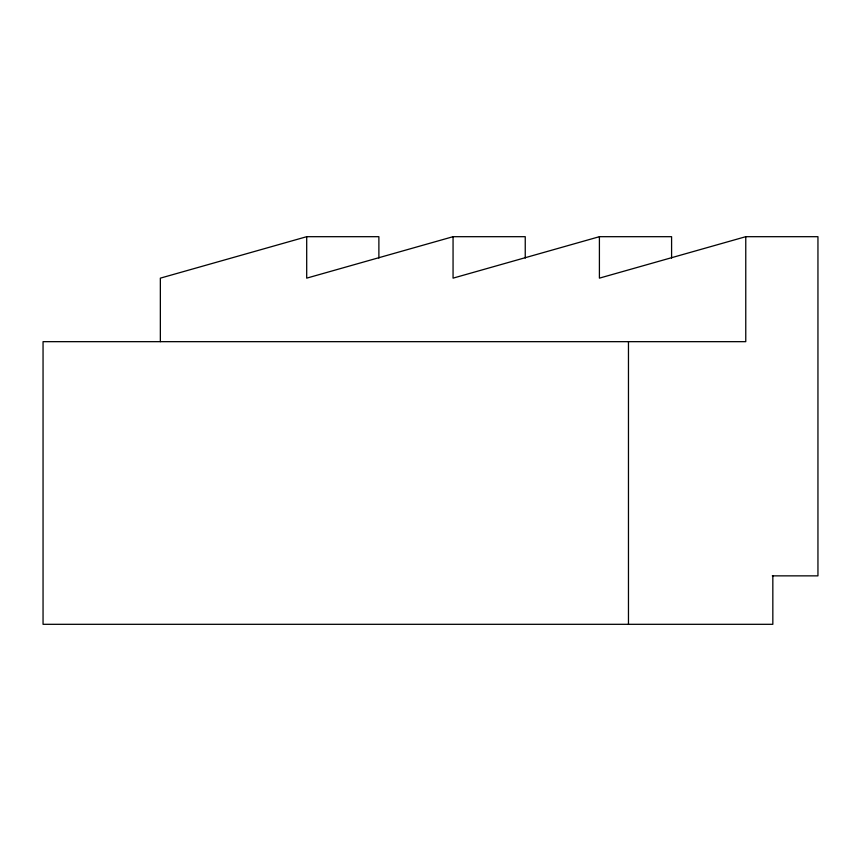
<?xml version="1.0" encoding="UTF-8"?>
<svg xmlns="http://www.w3.org/2000/svg" width="861" height="861" viewBox="0 0 861 861"><rect width="100%" height="100%" fill="white"/><g stroke="black" fill="none" stroke-linecap="round" stroke-linejoin="round"><path stroke-width="1.29" d="M378.883 258.085L378.883 236.689L306.699 236.689L160.35 278.146L160.35 341.666M525.242 258.085L525.242 236.689L453.058 236.689L306.699 278.146L306.699 236.689M671.591 258.085L671.591 236.689L599.407 236.689L453.058 278.146L453.058 236.689M772.295 575.858L817.95 575.858L817.95 236.689L745.766 236.689L599.407 278.146L599.407 236.689M772.834 575.858L772.834 624.311L43.05 624.311L43.05 341.666L745.766 341.666L745.766 236.689M628.465 341.666L628.465 624.311"/></g></svg>
